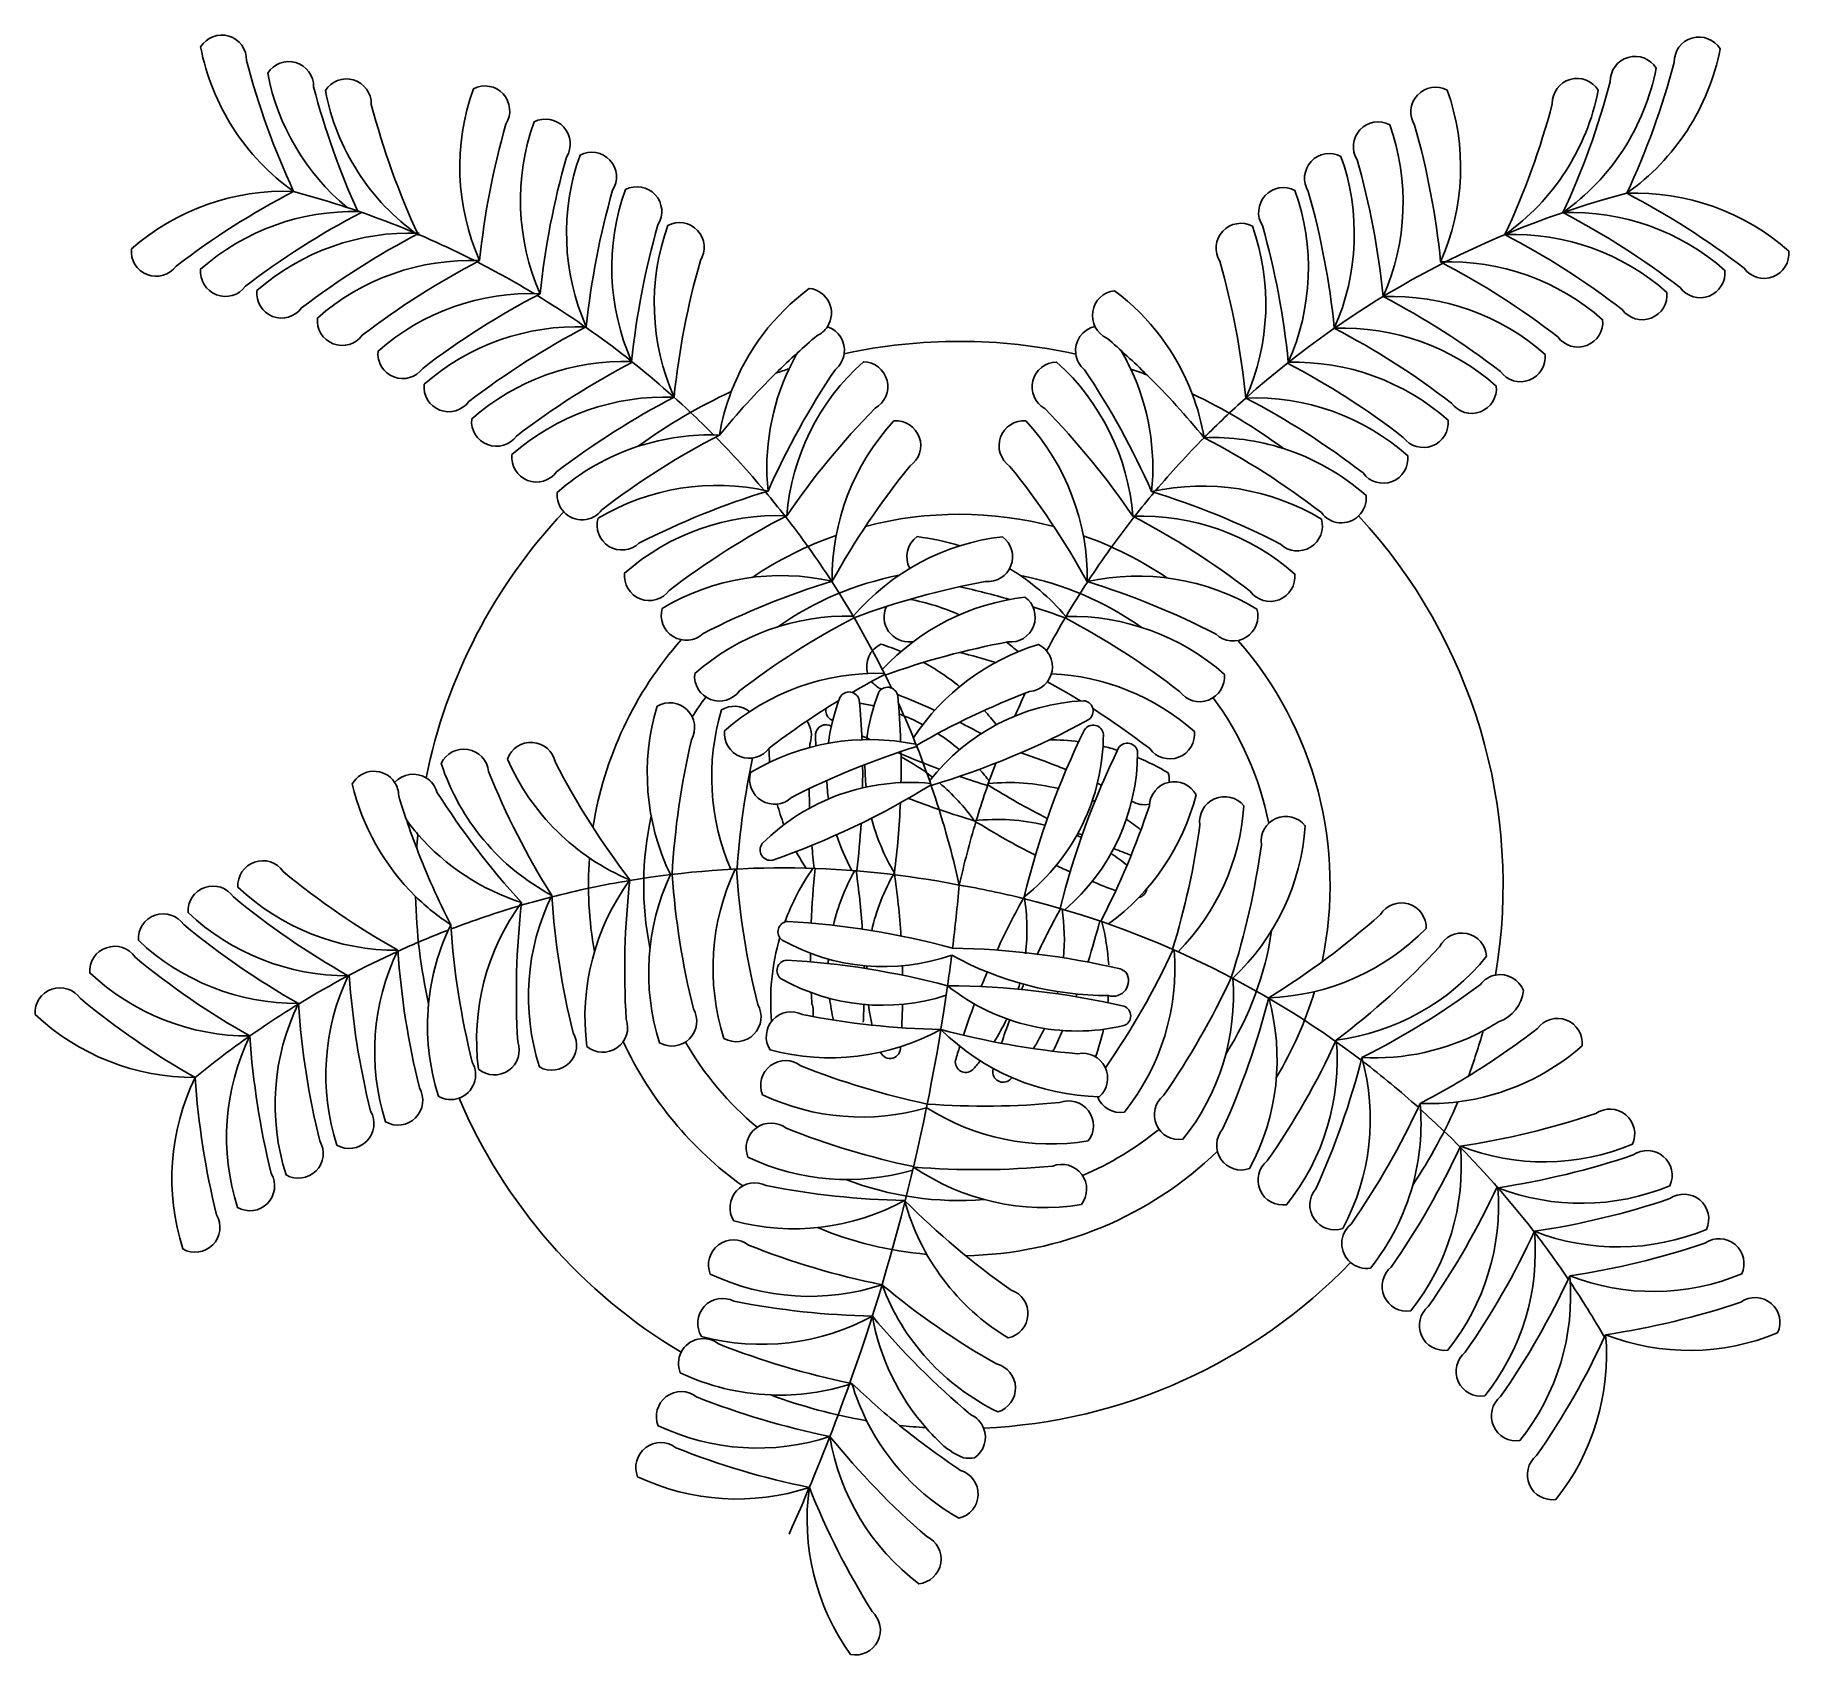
# Model space of a CAD drawing. Extents: x 4.453 to 4.824, y 5.739 to 6.081.
import ezdxf

# ---------------------------------------------------------------- set-up
doc = ezdxf.new("R2010")
doc.units = 0
doc.header["$MEASUREMENT"] = 0
doc.layers.add('VEGET', color=64, linetype='CONTINUOUS')
doc.layers.add('VEGET_I', color=62, linetype='CONTINUOUS')

msp = doc.modelspace()

# ---------------------------------------------------------------- linework, layer by layer
at = {"layer": 'VEGET'}
for points in [[(4.508173552144462, 6.048259125017949, -0.04420492425915703), (4.498216723428908, 6.075962100646334, 0.7658118971101108), (4.48850574393682, 6.078863312952234, 0.1926957893353203)], [(4.79010386870853, 6.04788451830119, 0.04420492425915703), (4.800134281184557, 6.075560936463564, -0.7658118971101108), (4.809852936176754, 6.078436332207163, -0.1926957893353203)], [(4.776584456543302, 6.043797046092559, 0.04420492425915703), (4.78661486901933, 6.071473464254932, -0.7658118971101108), (4.796333524011527, 6.074348859998532, -0.1926957893353203)], [(4.534553547875857, 6.038990433643842, -0.04420492425915703), (4.524596719160302, 6.066693409272228, 0.7658118971101108), (4.514885739668213, 6.069594621578127, 0.1926957893353203)], [(4.764330269322283, 6.039140371016404, 0.04420492425915703), (4.77436068179831, 6.066816789178779, -0.7658118971101108), (4.784079336790507, 6.069692184922377, -0.1926957893353203)], [(4.54750727675456, 6.033630719766213, -0.04420492425915703), (4.553074354061073, 6.062537482763843, 0.7658118971101108), (4.546201652907999, 6.069986384320462, 0.1926957893353203)], [(4.750731408917239, 6.033360691605201, 0.04420492425915703), (4.745241169175328, 6.062282146691592, -0.7658118971101108), (4.752133641049036, 6.069712758174493, -0.1926957893353203)], [(4.560313603305413, 6.026621276756495, -0.04420492425915703), (4.565880680611928, 6.055528039754123, 0.7658118971101108), (4.559007979458853, 6.062976941310742, 0.1926957893353203)], [(4.738568603592535, 6.026038224552709, 0.04420492425915703), (4.733078363850623, 6.0549596796391, -0.7658118971101108), (4.739970835724331, 6.062390291122001, -0.1926957893353203)], [(4.570070808160397, 6.019611831064706, -0.04420492425915703), (4.575637885466911, 6.048518594062335, 0.7658118971101108), (4.568765184313836, 6.055967495618954, 0.1926957893353203)], [(4.728249726609227, 6.01933969885084, 0.04420492425915703), (4.722759486867315, 6.04826115393723, -0.7658118971101108), (4.729651958741023, 6.055691765420132, -0.1926957893353203)], [(4.508173552144463, 6.04825912501795, 0.04420492425915703), (4.483330805036516, 6.032465733587722, -0.7658118971101108), (4.473878516391839, 6.036122835571175, -0.1926957893353203)], [(4.579653917291084, 6.012314733421546, -0.04420492425915703), (4.585220994597598, 6.041221496419174, 0.7658118971101108), (4.578348293444523, 6.048670397975793, 0.1926957893353203)], [(4.718528235995214, 6.012130208205508, 0.04420492425915703), (4.713037996253302, 6.041051663291898, -0.7658118971101108), (4.71993046812701, 6.0484822747748, -0.1926957893353203)], [(4.790103868708529, 6.047884518301192, -0.04420492425915703), (4.814904558151037, 6.032025164597018, 0.7658118971101108), (4.824366531938606, 6.03565713480381, 0.1926957893353203)], [(4.776584456543302, 6.043797046092559, -0.04420492425915703), (4.80138514598581, 6.027937692388385, 0.7658118971101108), (4.81084711977338, 6.031569662595177, 0.1926957893353203)], [(4.534700946530326, 6.039421129675471, 0.04420492425915703), (4.509858199422379, 6.023627738245243, -0.7658118971101108), (4.500405910777702, 6.027284840228695, -0.1926957893353203)], [(4.588625600555048, 6.004732346510028, -0.04420492425915703), (4.594192677861562, 6.033639109507657, 0.7658118971101108), (4.587319976708487, 6.041088011064276, 0.1926957893353203)], [(4.709536434693158, 6.004571689752185, 0.04420492425915703), (4.704046194951246, 6.033493144838577, -0.7658118971101108), (4.710938666824954, 6.040923756321478, -0.1926957893353203)], [(4.764330269322282, 6.039140371016404, -0.04420492425915703), (4.789130958764789, 6.02328101731223, 0.7658118971101108), (4.798592932552358, 6.026912987519022, 0.1926957893353203)], [(4.54750727675456, 6.033630719766213, 0.04420492425915703), (4.522664529646613, 6.017837328335985, -0.7658118971101108), (4.513212241001936, 6.021494430319438, -0.1926957893353203)], [(4.750731408917239, 6.033360691605201, -0.04420492425915703), (4.775532098359746, 6.017501337901026, 0.7658118971101108), (4.784994072147315, 6.021133308107818, 0.1926957893353203)], [(4.560313603305413, 6.026621276756495, 0.04420492425915703), (4.535470856197467, 6.010827885326266, -0.7658118971101108), (4.526018567552789, 6.014484987309719, -0.1926957893353203)], [(4.738568603592535, 6.026038224552709, -0.04420492425915703), (4.763369293035042, 6.010178870848535, 0.7658118971101108), (4.772831266822612, 6.013810841055327, 0.1926957893353203)], [(4.570070808160397, 6.019611831064706, 0.04420492425915703), (4.54522806105245, 6.003818439634478, -0.7658118971101108), (4.535775772407773, 6.00747554161793, -0.1926957893353203)], [(4.728249726609227, 6.01933969885084, -0.04420492425915703), (4.753050416051734, 6.003480345146666, 0.7658118971101108), (4.762512389839303, 6.007112315353458, 0.1926957893353203)], [(4.588625600555048, 6.004732346510028, 0.04420492425915703), (4.563782853447101, 5.9889389550798, -0.7658118971101108), (4.554330564802424, 5.992596057063253, -0.1926957893353203)], [(4.709536434693158, 6.004571689752185, -0.04420492425915703), (4.734337124135665, 5.988712336048012, 0.7658118971101108), (4.743799097923234, 5.992344306254804, 0.1926957893353203)], [(4.530233931775252, 5.887739243719079, -0.04420492425915703), (4.50596929731652, 5.904407201342075, 0.7658118971101108), (4.496392783463087, 5.901088988275578, 0.1926957893353203)], [(4.519707639602607, 5.88236582909695, -0.04420492425915703), (4.495443005143876, 5.899033786719946, 0.7658118971101108), (4.485866491290443, 5.895715573653449, 0.1926957893353203)], [(4.509185784630388, 5.876502879108417, -0.04420492425915703), (4.484921150171656, 5.893170836731413, 0.7658118971101108), (4.475344636318223, 5.889852623664917, 0.1926957893353203)], [(4.498909086838377, 5.869619478440256, -0.04420492425915703), (4.474644452379647, 5.886287436063252, 0.7658118971101108), (4.465067938526214, 5.882969222996755, 0.1926957893353203)], [(4.530233931775252, 5.887739243719079, 0.04420492425915703), (4.534768189049309, 5.858652583413873, -0.7658118971101108), (4.527634611395488, 5.851453123337134, -0.1926957893353203)], [(4.487349994771739, 5.860846786393378, -0.04420492425915703), (4.463085360313007, 5.877514744016374, 0.7658118971101108), (4.453508846459574, 5.874196530949877, 0.1926957893353203)], [(4.509185784630388, 5.876502879108417, 0.04420492425915703), (4.513720041904445, 5.847416218803211, -0.7658118971101108), (4.506586464250624, 5.840216758726472, -0.1926957893353203)], [(4.498909086838377, 5.869619478440256, 0.04420492425915703), (4.503443344112435, 5.840532818135049, -0.7658118971101108), (4.496309766458613, 5.833333358058311, -0.1926957893353203)], [(4.487349994771739, 5.860846786393378, 0.04420492425915703), (4.491884252045798, 5.831760126088172, -0.7658118971101108), (4.484750674391975, 5.824560666011433, -0.1926957893353203)], [(4.754918051009291, 5.846301744350528, 0.04420492425915703), (4.783532128237271, 5.853217514815849, -0.7658118971101108), (4.791294955871215, 5.846701483610786, -0.1926957893353203)], [(4.754918051009291, 5.846301744350528, -0.04420492425915703), (4.740306352712241, 5.820746088037027, 0.7658118971101108), (4.744402448557818, 5.811475588893857, 0.1926957893353203)], [(4.762835045226177, 5.837526915909187, 0.04420492425915703), (4.791449122454157, 5.844442686374507, -0.7658118971101108), (4.799211950088101, 5.837926655169445, -0.1926957893353203)], [(4.770573267991647, 5.828296340463614, 0.04420492425915703), (4.799187345219627, 5.835212110928934, -0.7658118971101108), (4.806950172853572, 5.828696079723873, -0.1926957893353203)], [(4.770573267991647, 5.828296340463614, -0.04420492425915703), (4.755961569694598, 5.802740684150113, 0.7658118971101108), (4.760057665540174, 5.793470185006942, 0.1926957893353203)], [(4.7780323144843, 5.818878378852486, 0.04420492425915703), (4.80664639171228, 5.825794149317806, -0.7658118971101108), (4.814409219346224, 5.819278118112744, -0.1926957893353203)], [(4.7780323144843, 5.818878378852486, -0.04420492425915703), (4.763420616187251, 5.793322722538984, 0.7658118971101108), (4.767516712032827, 5.784052223395814, 0.1926957893353203)], [(4.78563426545945, 5.806414646169015, 0.04420492425915703), (4.814248342687431, 5.813330416634335, -0.7658118971101108), (4.822011170321375, 5.806814385429273, -0.1926957893353203)], [(4.78563426545945, 5.806414646169015, -0.04420492425915703), (4.7710225671624, 5.780858989855514, 0.7658118971101108), (4.775118663007976, 5.771588490712344, 0.1926957893353203)], [(4.621584676190476, 5.784899212900319, -0.04420492425915703), (4.593365212388235, 5.793281047988883, 0.7658118971101108), (4.585276760526678, 5.787173912652004, 0.1926957893353203)], [(4.617234372270477, 5.774117948584053, -0.04420492425915703), (4.589014908468236, 5.782499783672616, 0.7658118971101108), (4.580926456606679, 5.776392648335738, 0.1926957893353203)], [(4.621584676190476, 5.784899212900319, 0.04420492425915703), (4.642048925413163, 5.763737743185541, -0.7658118971101108), (4.640366270770169, 5.753743303286673, -0.1926957893353203)], [(4.617234372270477, 5.774117948584053, 0.04420492425915703), (4.630509059000107, 5.747842941657927, -0.7658118971101108), (4.625940449615371, 5.738795955207767, -0.1926957893353203)]]:
    msp.add_lwpolyline(points, format="xyb", close=True, dxfattribs=at)
for points in [[(4.521732323566162, 6.044024387843867, -0.04195830492323614), (4.512397751211392, 6.070366630532817, 0.7658118971101108), (4.502686771719302, 6.073267842838717, 0.1734732979987945), (4.51946966631874, 6.044884570600745, -0.04420492425915703)], [(4.522522465385276, 6.043843548942865, 0.04371952114829956), (4.497966610482301, 6.02819911505404, -0.7658118971101108), (4.488514321837624, 6.031856217037492, -0.1885248743367418), (4.522021748669055, 6.044018151776476, 0.04420492425915703)], [(4.621054867266454, 6.019662268546036, 0.5617771203603612), (4.61720838468475, 6.027760820347222, 0.1424135802745771), (4.600731972591273, 6.00595542844668, -0.04420492425915703)], [(4.68859630032763, 6.009497156844688, 0.0171856325565934), (4.680162003193827, 6.017261009572174, -0.7658118971101108), (4.681803363451463, 6.027262314089301, -0.142118338119267), (4.698201700200458, 6.005466202056124, 0.04420492425915703)], [(4.673578157864634, 6.01388007953452, -0.389770159787317), (4.677624757228701, 6.019719300725355, -0.1926957893353203)], [(4.62460848687644, 6.013945146562058, 0.3628136623825158), (4.621054867266454, 6.019662268546036, 0.1926957893353203)], [(4.579856005350612, 6.012153860115522, 0.04373641342573926), (4.555290171097599, 5.996504232985503, -0.7658118971101108), (4.545837882452922, 6.000161334968955, -0.1901581421002486), (4.579653917291084, 6.012314733421546, 0.04420492425915703)], [(4.61016478994248, 6.009813855976859, -0.009373399070673994), (4.614703339213158, 6.014116360760015, 0.7658118971101108)], [(4.614703339213158, 6.014116360760015, 0.01925540146311031), (4.612960310914972, 6.010774827440022, -0.04420492425915703)], [(4.683114180755598, 6.014664170795486, -0.02302798685832984), (4.685217867772518, 6.01067881731075, 0.04420492425915703)], [(4.718325721138549, 6.011969872503853, -0.04373641342573911), (4.742849880748499, 5.996255018470779, 0.7658118971101108), (4.752311854536067, 5.999886988677572, 0.1901581421002552), (4.718528235995213, 6.012130208205508, -0.04420492425915703)], [(4.565297576265759, 5.980468900071637, -0.2170139064981993), (4.5639207100596, 5.98459682284027, -0.1016305543132989), (4.581029917679572, 5.994353993554943, 0.04420492425915703)], [(4.733380724637557, 5.979622819560561, 0.231780655502817), (4.7349761443056, 5.983956860345298, 0.1038435140982726), (4.717485119057935, 5.993891895019833, -0.04420492425915703)], [(4.529538848780259, 5.923248249002992, 0.5617771203602479), (4.520577775818571, 5.922963396579537, 0.1424135802747479), (4.533969294537151, 5.899138735032686, -0.04420492425915703)], [(4.536200243032736, 5.924217538807659, 0.3628136623836283), (4.529538848780259, 5.923248249002993, 0.1926957893353203)], [(4.534207349435527, 5.90932739716526, -0.009373399070750233), (4.532080171317991, 5.915208306121226, 0.7658118971101108)], [(4.532080171317991, 5.915208306121226, 0.0192554014632342), (4.534445170144298, 5.912273894233189, -0.04420492425915703)], [(4.519935932298273, 5.882486668864827, 0.04373641342573763), (4.524449230296714, 5.853711311646673, -0.7658118971101108), (4.517315652642892, 5.846511851569934, -0.1901581421002512), (4.519707639602607, 5.88236582909695, 0.04420492425915703)], [(4.759735817311293, 5.870724535597839, 0.01925540146323513), (4.762991985764673, 5.872622260440987, 0.293090575938556), (4.768234113680723, 5.879226735945871, 0.3628136623836488), (4.762356722249131, 5.882508498593021, -0.04420492425915703)], [(4.543149151937406, 5.856466849795757, -0.2170139064993865), (4.538815148966654, 5.856856625607165, -0.1016305543136867), (4.536718611545515, 5.87644059600602, 0.04420492425915703)], [(4.756601314352309, 5.861115507354786, 0.02660922551584612), (4.771207681594545, 5.871187393123264, -0.7658118971101108), (4.780668186990395, 5.867551599785525, -0.1505287073725392), (4.754403132656365, 5.855686918876801, 0.04420492425915703)], [(4.731697065338359, 5.821693791205196, 0.2170139064994074), (4.735884983222212, 5.82051190680655, 0.1016305543136973), (4.744829552021355, 5.8380596147691, -0.04420492425915703)], [(4.762664877182945, 5.837721242030585, -0.04373641342573923), (4.748183806764463, 5.812448932255061, 0.7658118971101108), (4.75227990261004, 5.80317843311189, 0.1901581421002531), (4.762835045226177, 5.837526915909187, -0.04420492425915703)], [(4.590123457836152, 5.802730770157902, 0.217013906501052), (4.589930370328092, 5.79838356138121, 0.1016305543143682), (4.609058305627457, 5.79368787645461, -0.04420492425915703)], [(4.636295200025017, 5.7872472358615, 0.02408666453606191), (4.649236566209979, 5.777732996922034, -0.7658118971101108), (4.648843567318263, 5.767605524018552, -0.1481123090623058), (4.629352266752012, 5.788230642821594, 0.04420492425915703)], [(4.641886144472615, 5.786766284051437, 0.01967885835291047), (4.644532657263469, 5.783967877386466, 0.09924168707716569), (4.6498047484762, 5.780371835377901, 0.05168229746451476), (4.652160717850077, 5.780374592890367, 0.3522045595049226), (4.654088466921909, 5.786664622781977)]]:
    msp.add_lwpolyline(points, format="xyb", dxfattribs=at)
for centre, radius, start, end in [((4.457796308404846, 5.859030585602814), 0.1958195772030634, 63.10087015820939, 75.09224611990508), ((4.83997807160671, 5.858522772689102), 0.1958195772030634, 104.7554937650571, 131.7692085595581), ((4.457796308404846, 5.859030585602814), 0.1958195772030634, 58.87294548193177, 62.90497614377183), ((4.457796308404846, 5.859030585602813), 0.1958195772030634, 46.69242756318404, 58.65812523459896), ((4.648944023146901, 5.90154949862839), 0.115, 77.63082391628612, 102.2169159686581), ((4.648944023146901, 5.90154949862839), 0.115, 108.2341964930877, 109.7070271001687), ((4.648944023146901, 5.90154949862839), 0.115, 69.83026537471252, 71.61354339185314), ((4.648944023146901, 5.90154949862839), 0.115, 114.7863132868327, 126.1965757364962), ((4.648944023146901, 5.90154949862839), 0.115, 53.41536731435288, 64.63852614373744), ((4.648944023146901, 5.90154949862839), 0.115, 136.6655617504789, 168.6317913614301), ((4.648944023146901, 5.90154949862839), 0.115, 350.4694241243787, 42.75762334034326), ((4.648944023146901, 5.90154949862839), 0.115, 174.6490718858644, 176.1219024929586), ((4.648944023146901, 5.90154949862839), 0.115, 181.2011886796102, 192.6114511292245), ((4.611430864381159, 5.709356705487211), 0.1958195772030634, 114.5352976575928, 121.4727857369476), ((4.611430864381159, 5.709356705487211), 0.1958195772030634, 113.1073029559386, 114.4934067181658), ((4.611430864381159, 5.709356705487211), 0.1958195772030634, 121.5086801643141, 125.0730006273608), ((4.611430864381159, 5.709356705487211), 0.1958195772030634, 125.073000627361, 129.3198515365338), ((4.648944023146901, 5.90154949862839), 0.115, 339.4147951160649, 344.452143599944), ((4.648944023146901, 5.90154949862839), 0.115, 203.0804371432401, 239.237326016871), ((4.648944023146901, 5.90154949862839), 0.115, 326.4897643565855, 336.4965029287284), ((4.615430604266163, 5.708619051132626), 0.1958195772030634, 37.62842974886139, 47.98693612674115), ((4.615430604266163, 5.708619051132626), 0.1958195772030634, 34.02821485844835, 37.59253532149462), ((4.648944023146901, 5.90154949862839), 0.115, 272.5639418553362, 316.0207783425678), ((4.615430604266163, 5.708619051132626), 0.1958195772030634, 29.78136394927549, 33.81339461111551), ((4.648944023146901, 5.90154949862839), 0.115, 249.7063120309485, 260.1910689312799), ((4.220305136786345, 5.94054956167494), 0.4304094560044568, 335.8160391605787, 339.4465918834058), ((4.648944023146901, 5.90154949862839), 0.115, 263.6852743593617, 266.4813830091794)]:
    msp.add_arc(centre, radius, start, end, dxfattribs=at)
at = {"layer": 'VEGET_I'}
for points in [[(4.614703339213158, 6.014116360760015, -0.008238512673534341), (4.618823161308093, 6.01775518933282, 0.1426601530722016), (4.621054867266454, 6.019662268546036, 0.1926957893353203)], [(4.608499295186153, 5.984889608739101, -0.04420492425915703), (4.622765094000089, 6.01063995399772, 0.1865188568279625), (4.62460848687644, 6.013945146562058, 0.1926957893353203)], [(4.689610079406436, 5.98478183514121, 0.04420492425915703), (4.675412760890307, 6.010569999939998, -0.1865188568275467), (4.673578157864634, 6.01388007953452, -0.1926957893353203)], [(4.598215745812224, 5.996733112287046, -0.02657096439141915), (4.61016478994248, 6.009813855976859, 0.7658118971101108)], [(4.612960310914972, 6.010774827440022, 0.1366561803001277), (4.608499295186153, 5.984889608739101, -0.04420492425915703)], [(4.685217867772518, 6.01067881731075, -0.1366561803000527), (4.689610079406436, 5.98478183514121, 0.04420492425915703)], [(4.700713481075523, 5.99618424384268, 0.02699878100980905), (4.68859630032763, 6.009497156844688, -0.7658118971101108)], [(4.600731972591273, 6.00595542844668, 0.04893919532692838), (4.598215745812224, 5.996733112287046, -0.04420492425915703)], [(4.698201700200458, 6.005466202056124, -0.04922927764709574), (4.700713481075523, 5.99618424384268, 0.04420492425915703)], [(4.598215745812224, 5.996733112287046, 0.04420492425915703), (4.573372998704277, 5.980939720856818, -0.4705898084852644), (4.565297576265759, 5.980468900071637, -0.1016305543132989)], [(4.581029917679572, 5.994353993554943, -0.08931608840656775), (4.598215745812224, 5.996733112287046, 0.04420492425915703)], [(4.717485119057935, 5.993891895019833, 0.08710920199371057), (4.700713481075523, 5.99618424384268, -0.04420492425915703)], [(4.700713481075523, 5.99618424384268, -0.04420492425915703), (4.725514170518031, 5.980324890138506, 0.453529569152409), (4.733380724637557, 5.979622819560561, 0.1926957893353203)], [(4.626706334359501, 5.95809980356674, -0.04321189997648157), (4.654448141209502, 5.965756942514068, 0.7658118971101108), (4.658056956517283, 5.975227771813237, 0.1890387310907624), (4.626531766253374, 5.958396837824753, -0.04420492425915703)], [(4.638468609597277, 5.968522355311914, -0.3753349045890989), (4.640026917338176, 5.97525172870394, -0.0472052277347403), (4.64903935386176, 5.973295725835693, 0.04420492425915703)], [(4.65959737586863, 5.96849428107762, -0.0804608562578892), (4.6715072691368, 5.958337077932043, 0.04420492425915703)], [(4.659571023075864, 5.961953300102969, 0.01631811863265132), (4.649027880636034, 5.964660936290905, -0.7658118971101108)], [(4.633258966513473, 5.94596827838012, -0.04037256151838801), (4.659224221863941, 5.952976904534839, 0.7658118971101108), (4.662833037171722, 5.962447733834008, 0.1782234201684136), (4.63267029147632, 5.947146400645883, -0.04420492425915703)], [(4.639104756106843, 5.952946628161288, 0.0004639987008817137), (4.638800525830706, 5.953004041927541, -0.5826507042854638), (4.633543457268104, 5.960472173892275, -0.07346048382022871)], [(4.638477580050833, 5.961981327402526, -0.05653551444158999), (4.649019990968207, 5.958723144872859, 0.04420492425915703)], [(4.671331912297184, 5.958040508626635, 0.01084740267676461), (4.664501117955565, 5.960431039800099, -0.7658118971101108)], [(4.626706334359501, 5.95809980356674, 0.0432118999764811), (4.602450207007128, 5.942611746554097, -0.7658118971101108), (4.592997918362451, 5.946268848537549, -0.1885593718979715), (4.626511865990754, 5.958430623049801, 0.04420492425915703)], [(4.671331912297185, 5.958040508626635, -0.04321189997648155), (4.695546795462509, 5.942488047167072, 0.7658118971101108), (4.705008769250077, 5.946120017373865, 0.1885593718979763), (4.671527259111265, 5.958370810154096, -0.04420492425915703)], [(4.658919840088562, 5.952920299444167, -0.01622546405068799), (4.661389285233798, 5.950922911778539, 0.04420492425915703)], [(4.629569516040262, 5.946301110136289, -0.3677121595245019), (4.632360215829861, 5.952503090819093, -0.02320703488724239), (4.636630011748915, 5.950955809943811, 0.04420492425915703)], [(4.639876533226522, 5.931086803550152, -0.03981924735276551), (4.663826909393238, 5.942491480063431, 0.7658118971101108), (4.66566317787799, 5.952458840475876, 0.1736590683940031), (4.639237375328169, 5.932681424360513, -0.04420492425915703)], [(4.65660307431591, 5.948636746571802, 0.01181636666583758), (4.649009402144463, 5.950753959333639, -0.7658118971101108)], [(4.623492075462132, 5.940617932419734, 0.02680861137097046), (4.608749560578516, 5.930509744168091, -0.7658118971101108), (4.599297271933838, 5.934166846151544, -0.1900013184650132), (4.633083685160758, 5.946321148471989, 0.04420492425915703)], [(4.633195236282722, 5.946096784068567, 0.01177819065629936), (4.626315090649096, 5.942300833510324, -0.7658118971101108)], [(4.641410130426264, 5.94865693375457, -0.04695059238563495), (4.648999771095227, 5.943505598216238, 0.04420492425915703)], [(4.677190457620572, 5.938864691488558, -0.02204723512917333), (4.689215303822767, 5.930402827649656, 0.7658118971101108), (4.698677277610336, 5.934034797856449, 0.1714626314521234), (4.668437386439473, 5.946249465582787, -0.04420492425915703)], [(4.6283634602448, 5.932292491511432, 0.01235349744226896), (4.627802026852789, 5.940668371473069, 0.702056115796454), (4.623717058604663, 5.941226233804235, 0.05699209982435155), (4.621267310777406, 5.931542122961702, 0.05539577622746917)], [(4.636545794940458, 5.931871651055315, 0.01443225406132076), (4.63593060267708, 5.941659060139173, 0.702056115796454), (4.631845634428952, 5.942216922470339, 0.05824730987701129), (4.629367062242366, 5.932314720201166, 0.05539577622746917)], [(4.632484231094766, 5.942962605775225, -0.1282166778947001), (4.630412037218449, 5.944612019300176, -0.02320703488724239)], [(4.643747757015203, 5.938496962258605, 0.0128322371509831), (4.635876515011844, 5.941863161945802, -0.2139641112231366)], [(4.667590379583402, 5.944562619657962, -0.01209891705379), (4.674569483819722, 5.940507342984679, 0.7658118971101108)], [(4.588220008921043, 5.90379580393399, -0.04321189997648101), (4.592302301622883, 5.932283950775403, 0.7658118971101108), (4.585066529619493, 5.939380693623684, 0.1890387310907626), (4.587877940294396, 5.903754664794786, -0.04420492425915703)], [(4.604614377205911, 5.938229503416532, 0.3100507070791717), (4.598689971000491, 5.938644377043178, 0.1782234201684137), (4.600644682777637, 5.904878993481195, -0.04420492425915703)], [(4.622189932341076, 5.936349507445982, -0.0009153454964494896), (4.621645209782542, 5.93664999732619, -0.3043026411390588), (4.620796851192808, 5.938939622854604, -0.228818254711206)], [(4.623422180982211, 5.94057530347726, -0.0003032732075344769), (4.62347538613494, 5.940571683567022, -0.05539577622746917)], [(4.627857819905853, 5.940048771627076, -0.01763724857921676), (4.630893777649612, 5.939419910464993, -0.05539577622746917)], [(4.643005616883352, 5.922613750583017, 0.05332210584469207), (4.676336017490335, 5.936577328504468, 0.702056115796454), (4.675212838530998, 5.940544272541638, 0.2186812542234791), (4.642671628493042, 5.923578419325358, 0.05539577622746917)], [(4.654238456494919, 5.938483023046475, -0.02015923321870925), (4.656755877718408, 5.935444896051967, 0.04420492425915703)], [(4.617336925658742, 5.930665487040138, -0.001357680832561245), (4.617376871139717, 5.931570508954574, 0.2385795465783939), (4.616723551391702, 5.936264714606409, 0.1926957893353203)], [(4.621898808150227, 5.935110862817695, 0.5515104584101671), (4.618548553505224, 5.93352307653188, 0.01441583865330163), (4.618622789806808, 5.930989781197475, 0.05539577622746917)], [(4.636244706007852, 5.937745098474593, -0.0311645573152823), (4.641222271049018, 5.935465535880507, -0.05539577622746917)], [(4.653590481668518, 5.933586525729704, 0.007774758671614174), (4.648989775385759, 5.935982792541374, -0.7658118971101108)], [(4.639962365142319, 5.930869534569974, 0.042968113845179), (4.613460015245825, 5.920072288747101, -0.7658118971101108), (4.604825103231815, 5.92537874236981, -0.1874687960689185), (4.639784077268087, 5.931319995616771, 0.04420492425915703)], [(4.630002026141933, 5.932318152438025, -0.002747546081354443), (4.628325511066106, 5.933140486053381, -0.3043026411390588)], [(4.644382717419495, 5.933598760278922, -0.03265866388629163), (4.648982052034678, 5.930170171684074, -0.05539577622746917)], [(4.674198226671563, 5.931859662703586, 0.03192136720912746), (4.667967719033054, 5.932267706626674, -0.04420492425915703)], [(4.670263450143807, 5.896604863972173, -0.05332210584469009), (4.682649543834012, 5.930553086253873, -0.702056115796454), (4.686664769998649, 5.929617065519301, -0.2186812542234695), (4.671242712259015, 5.89631645499688, -0.05539577622746917)], [(4.682410694787385, 5.930064616374383, 0.01625265845275846), (4.679343385125031, 5.930909100470659, -0.04420492425915703)], [(4.601959927952848, 5.904947114708005, -0.03555368189108336), (4.605227974042451, 5.928413686711359, 0.7658118971101108)], [(4.608681687668443, 5.930419274123441, 0.01475971492289831), (4.608843661814314, 5.927534488741261, -0.04420492425915703)], [(4.629003999030346, 5.927045002961323, 0.02717391433564176), (4.629221950929128, 5.922275191019533, 0.05539577622746917)], [(4.64472390463258, 5.926034681276322, -0.01389998036271709), (4.635966866475868, 5.929573865730029, -0.3043026411390588)], [(4.636618786626368, 5.923214533095604, 0.009672657773821218), (4.636603689438787, 5.929787845735767, 0.702056115796454)], [(4.636624583199543, 5.928644816934458, -0.04516382423708176), (4.643291694541385, 5.92435953431919, -0.05539577622746917)], [(4.661995606991342, 5.929539280797323, -0.0153037222791983), (4.671552140645667, 5.925948333170954, 0.7658118971101108)], [(4.69331383224648, 5.923290777473719, 0.09513587951357212), (4.693126111997191, 5.925261414969965, 0.03711231047603203), (4.686647966247034, 5.928531283245971, -0.04420492425915703)], [(4.532080171317991, 5.915208306121226, -0.008238512673533017), (4.530393692911881, 5.920439921365287, 0.1426601530721473), (4.529538848780259, 5.923248249002992, 0.1926957893353203)], [(4.556383207580661, 5.897828558585763, -0.04420492425915703), (4.538491779786158, 5.921205686472051, 0.1865188568269671), (4.536200243032736, 5.924217538807659, 0.1926957893353203)], [(4.642965467984455, 5.922730578982466, -0.05470845451810061), (4.609482401980783, 5.906819607253872, -0.702056115796454), (4.607286588429891, 5.910309102750137, -0.2258171892896326), (4.642862522037771, 5.923029049549683, -0.05539577622746917)], [(4.620920023581838, 5.923657022516768, 0.02225086639826665), (4.621272957623588, 5.919762280877093, 0.05539577622746917)], [(4.628488254591224, 5.92211129547346, 0.006973666630417091), (4.628506090543696, 5.926850628527143, 0.702056115796454)], [(4.654938385368729, 5.922597895263594, -0.009218761438594415), (4.648974540158965, 5.924516707923393, -0.3043026411390588)], [(4.653229194595244, 5.926023380119402, -0.01820868897507439), (4.65527493612633, 5.923561673046525, -0.05539577622746917)], [(4.678873846723271, 5.893876336556209, 0.03981924735276545), (4.689143476874359, 5.918334910951697, -0.7658118971101108), (4.699013821138587, 5.92063631479398, -0.1736590683940022), (4.680496671415012, 5.893312618215424, 0.04420492425915703)], [(4.617299352224158, 5.917835952556, -0.006135227799243356), (4.617204120579665, 5.921928385950912, 0.2385795465783939)], [(4.652106428922396, 5.915155712074864, -0.0216403961032303), (4.638188594168521, 5.91988947746305, -0.702056115796454)], [(4.644774431991676, 5.923152447476472, -0.06193547033614737), (4.652106428922396, 5.915155712074864, -0.05539577622746917)], [(4.654978844589997, 5.922714616557347, 0.02125343439539118), (4.667557997358786, 5.915627536374823, 0.702056115796454)], [(4.669911513395678, 5.921946766023892, 0.08516183149248939), (4.655082583339967, 5.923012812498277, 0.05539577622746917)], [(4.678149415588321, 5.923068243683264, -0.00144338345050041), (4.679022369963431, 5.922661441817484, 0.7658118971101108)], [(4.694049122088206, 5.887963511519479, 0.04037256151838751), (4.699833098831055, 5.914228715478896, -0.7658118971101108), (4.70912438136855, 5.918277446681152, -0.1782234201684103), (4.69525353988901, 5.887430699982854, 0.04420492425915703)], [(4.610434885345045, 5.91867390128463, 0.02346115948072669), (4.611864675965051, 5.914311033691847, -0.04420492425915703)], [(4.635215882446499, 5.904131747173783, 0.02186527489153546), (4.636491674552623, 5.918930314636714, 0.702056115796454)], [(4.677610841109292, 5.919270581032036, 0.003136128561865243), (4.677107557721571, 5.919495994710243, 0.05539577622746917)], [(4.685398816548539, 5.919279671082772, 0.1882590922441974), (4.689163861949653, 5.918649625042525, 0.03711231047603203)], [(4.706474426419415, 5.881986664208754, 0.04321189997647865), (4.712822939334209, 5.910056862069332, -0.7658118971101108), (4.722114221871703, 5.914105593271589, -0.1890387310907573), (4.706779315970733, 5.8818262094313, 0.04420492425915703)], [(4.534445170144298, 5.912273894233189, 0.1366561802999987), (4.556383207580661, 5.897828558585763, -0.04420492425915703)], [(4.622998181870008, 5.912172446216716, 0.04688085879924007), (4.626245597452485, 5.904615074065902, 0.05539577622746917)], [(4.627263316637814, 5.904535188603377, 0.01486792224534447), (4.628188606942029, 5.914595358092526, 0.702056115796454)], [(4.630393973995768, 5.915690320296695, 0.07158824128175664), (4.635215882446499, 5.904131747173783, 0.05539577622746917)], [(4.667075205926533, 5.914228633721427, 0.0859190250071102), (4.652106428922396, 5.915155712074864, 0.05539577622746917)], [(4.652106428922396, 5.915155712074864, 0.02187448338526862), (4.665041860349072, 5.907842330442873, 0.702056115796454)], [(4.674041339640339, 5.912500615835216, 0.001396721670119452), (4.674905999314268, 5.91210885678865, 0.702056115796454)], [(4.687354329441096, 5.91318344250425, 0.02184644086848119), (4.684287814777764, 5.915494220976007, 0.05539577622746917)], [(4.541414469346417, 5.89314274598911, -0.02657096439134407), (4.534207349435527, 5.90932739716526, 0.7658118971101108)], [(4.614450986458589, 5.908632515519745, 0.02089676343081354), (4.616528914180339, 5.905109909047796, -0.04420492425915703)], [(4.618246065130486, 5.905057650438259, -0.007354945782498948), (4.617767586780842, 5.909941547692717, 0.2385795465783939)], [(4.674742195823126, 5.911641531029473, 0.005883726805160124), (4.673791659905088, 5.912049963644853, 0.05539577622746917)], [(4.681600169656726, 5.909268992083652, 0.005829688563633986), (4.685296651692916, 5.90784308820076, 0.702056115796454)], [(4.601816657603156, 5.904940124631106, 0.04353298047330827), (4.606320673263879, 5.876299930560147, -0.7658118971101108), (4.599187095610057, 5.869100470483406, -0.1900013184650102), (4.601566402269318, 5.904927662439492, 0.04420492425915703)], [(4.612052362177502, 5.893728476865101, -0.06565925548923285), (4.61799535972488, 5.905066220373097, 0.04420492425915703)], [(4.618479527205535, 5.905049380793097, 0.0173629449659812), (4.617601037137129, 5.893500912616918, -0.09115637839416442)], [(4.66943937601933, 5.905683199904177, 0.004757287127912156), (4.672374871840482, 5.90432809396193, 0.702056115796454)], [(4.684429085769997, 5.905742920070495, 0.0239319553604775), (4.681026844560717, 5.908215527869061, 0.05539577622746917)], [(4.588220008921042, 5.90379580393399, 0.04321189997648066), (4.59270915046844, 5.875368928756989, -0.7658118971101108), (4.585575572814617, 5.868169468680248, -0.1888119985387317), (4.58785921932378, 5.903793224881468, 0.04420492425915703)], [(4.622333644655495, 5.893026536626954, -0.07079585882906111), (4.626825455152275, 5.904570212681198, -0.05539577622746917)], [(4.627140183286762, 5.904545137817379, -0.01824662893969077), (4.628436866009151, 5.892216089408866, -0.702056115796454)], [(4.630418359779165, 5.891904364571912, -0.07511857779742409), (4.635215882446499, 5.904131747173783, -0.05539577622746917)], [(4.635215882446499, 5.904131747173783, -0.01977053671183313), (4.636616695087122, 5.890773355614249, -0.702056115796454)], [(4.677045322005517, 5.90230930314052, 0.00789995944371123), (4.682036661675839, 5.900331768145717, 0.702056115796454)], [(4.533969294537151, 5.899138735032686, 0.04893919532675833), (4.541414469346417, 5.89314274598911, -0.04420492425915703)], [(4.662690152507449, 5.899064788938447, 0.01863290316576435), (4.656939899451928, 5.887786814613331, 0.702056115796454)], [(4.662951046919813, 5.887021274039697, 0.06883119292040395), (4.662690152507449, 5.899064788938447, 0.05539577622746917)], [(4.686903232877574, 5.898912761631361, 0.3129911437182363), (4.688588229683404, 5.900758495772777, 0.0524519872307715)], [(4.647518879688811, 5.888197697397551, 0.05210397067496927), (4.612658615247592, 5.893854020794197, 0.702056115796454), (4.611502989573823, 5.889896407211384, 0.2139367649237247), (4.647334884841971, 5.886717470004628, 0.05539577622746917)], [(4.670382031868654, 5.896570234742718, 0.01615373960757114), (4.665374782551195, 5.886803056973289, 0.702056115796454)], [(4.670994611777804, 5.886161893956815, 0.0589164051126989), (4.670684999341664, 5.896481390734865, 0.05539577622746917)], [(4.678652793708626, 5.893951891120816, -0.01334130570151362), (4.676186402340944, 5.885400125193176, 0.009167632411498539)], [(4.680536274522194, 5.884634951704695, 0.0474515676913994), (4.679111115783757, 5.893794911516327, -0.04420492425915703)], [(4.536718611545515, 5.87644059600602, -0.08931608840618109), (4.541414469346417, 5.89314274598911, 0.04420492425915703)], [(4.541414469346417, 5.89314274598911, 0.04420492425915703), (4.545948726620476, 5.864056085683904, -0.4705898084838511), (4.543149151937406, 5.856466849795757, -0.1016305543136867)], [(4.609233381379264, 5.872709351919577, -0.0917739369347023), (4.610976912588898, 5.890443142575653, 0.04420492425915703)], [(4.617460212078326, 5.887126615812613, 0.002725882141505495), (4.617464713397285, 5.885307805762351, -0.09115637839416442)], [(4.647334884841971, 5.886717470004628, 0.1268678877410237), (4.680493845908764, 5.878170593090933, 0.7063945995813012), (4.684168449656238, 5.883115970692796, 0.0853188508863255), (4.682983077546506, 5.883792982439616, 0.05434489559544079), (4.647518879688811, 5.888197697397551)], [(4.67815915820377, 5.856783577516709, 0.3522358823313915), (4.683852385737387, 5.853486025109388, 0.1900013184650182), (4.69440981954277, 5.887804961210059, -0.04420492425915703)], [(4.694180473486638, 5.88790587416696, -0.04330340940016442), (4.679843536649662, 5.86288207858037, 0.7658118971101108)], [(4.646467580926898, 5.880234795471285, 0.05083695951716783), (4.612436747153692, 5.885668302529236, 0.702056115796454), (4.611281121479922, 5.881710688946424, 0.2080790905559527), (4.646177544844709, 5.878219858702579, 0.05539577622746917)], [(4.621220835656234, 5.88494035628208, -0.005381563889595201), (4.621272430347158, 5.885885226069535, -0.05539577622746917)], [(4.628788688220624, 5.884500774798853, -0.000824190631092234), (4.628800557531874, 5.883940746333092, -0.702056115796454)], [(4.62935397289219, 5.883854119535976, -0.003382592335018742), (4.629381163198062, 5.884448292628875, -0.05539577622746917)], [(4.636908965941938, 5.884479460190945, -0.002951379116529485), (4.636953008948013, 5.882474079890796, -0.702056115796454)], [(4.654867262263959, 5.883136420490829, 0.004911736234176228), (4.65358438787699, 5.880054631228123, 0.702056115796454)], [(4.762356722249131, 5.882508498593021, 0.1865188568268915), (4.759141558533295, 5.880512222694215, -0.04420492425915703), (4.734088124706323, 5.865055225889682, 0.1366561802999983), (4.759735817311293, 5.870724535597839, 0.293090575938556)], [(4.617643796793946, 5.878790362153567, 0.003526544780210901), (4.617770958194376, 5.876440763256555, -0.1323507708960759), (4.617992580473515, 5.873718769100364, -0.1926957893353203)], [(4.661404476463697, 5.879511587823274, 0.00747636804142729), (4.661762041302191, 5.880776610857347, 0.05539577622746917)], [(4.662548915628984, 5.880493365751408, 0.001673142849304599), (4.66210883840551, 5.879444839083127, 0.702056115796454)], [(4.669641548429476, 5.878545025146595, 0.002757515455723146), (4.669765450122804, 5.879013810978645, 0.05539577622746917)], [(4.706474426419415, 5.881986664208754, -0.04321189997648361), (4.692140233128156, 5.857031293507233, 0.7658118971101108), (4.696236328973733, 5.847760794364062, 0.188811998538725), (4.706810560410893, 5.881855554618038, -0.04420492425915703)], [(4.622339831275273, 5.872979114764703, -0.02656307655811294), (4.621516892434516, 5.877573606886872, -0.05539577622746917)], [(4.628777946420443, 5.87629542799441, -0.005553171760355982), (4.628639983453056, 5.872523897832211, -0.702056115796454)], [(4.63052934570249, 5.87190385348847, -0.02498911232973789), (4.629721232833869, 5.876220250407118, -0.05539577622746917)], [(4.636940309937271, 5.876317297101055, -0.00729935096654288), (4.636767813224104, 5.871359615540495, -0.702056115796454)], [(4.652184550825499, 5.876480981676059, 0.01044742256870172), (4.649809175634206, 5.869790406336274, 0.702056115796454)], [(4.673826195778643, 5.878494742955064, -0.0008996224315519232), (4.673618663986199, 5.877931492125207, 0.009167632411498539)], [(4.680361306490739, 5.876669050763791, 0.007699012215420839), (4.680493845908764, 5.878170593090932, -0.04420492425915703)], [(4.656294600854784, 5.868376375645976, 0.03102549402395116), (4.658945802040079, 5.873138445899087, 0.05539577622746917)], [(4.659547932755362, 5.872907733502367, 0.007533762371056007), (4.657851863665733, 5.868076848083336, 0.702056115796454)], [(4.645058163201997, 5.87099982142527, 0.04420492425915584), (4.674043377105938, 5.865856799776412, -0.7658118971101108), (4.678540500419135, 5.856774066848182, -0.1926957893353203), (4.645058163201996, 5.87099982142527, 0.04420492425915703)], [(4.664628741436307, 5.866950665253521, 0.02761335363586781), (4.666942224048347, 5.871215475437547, 0.05539577622746917)], [(4.670778687304328, 5.87077736580679, -0.006227015800888885), (4.669109533408299, 5.866972616663634, 0.033372784840565), (4.668690176018081, 5.86641223997848, 0.1926957893353203)], [(4.677755525780013, 5.86521581022636, 0.0309364754370944), (4.679440251197229, 5.871028155804385, -0.04420492425915703)], [(4.642172992914976, 5.855227748617053, -0.04195749536404813), (4.615419031183047, 5.863305092805258, 0.7658118971101108), (4.60733057932149, 5.857197957468379, 0.1836698923005002), (4.642008353733001, 5.854417705576897, -0.04420492425915703)], [(4.636490796133622, 5.867330179798713, -0.8731923178833236), (4.632298825098196, 5.866192736789967, -0.228818254711206)], [(4.649049552491207, 5.867443252898669, 0.004581071449649172), (4.648139663305654, 5.864465752717784, 0.702056115796454), (4.651728238172237, 5.862435898931014, 0.01442434986317241), (4.653384728546684, 5.864355982127605, 0.05539577622746917)], [(4.656160413190805, 5.862723897676002, 0.0005305033659660806), (4.656057839574858, 5.862378243787456, 0.702056115796454), (4.659646414441442, 5.860348390000685, 0.003580090939565987), (4.660067871328893, 5.860816014072862, 0.05539577622746917)], [(4.746400585673685, 5.855338062263221, 0.01757502596438597), (4.756601314352309, 5.861115507354786, -0.7658118971101108)], [(4.642172992914976, 5.855227748617053, 0.04195749536405807), (4.670118075757447, 5.855528252221099, -0.7658118971101108), (4.676183852752352, 5.847408738381728, -0.1839537500649262), (4.642059965555348, 5.854432761434833, 0.04420492425915703)], [(4.746400585673685, 5.855338062263221, -0.04420492425915703), (4.731788887376635, 5.82978240594972, 0.4705898084838778), (4.731697065338359, 5.821693791205196, 0.1016305543136973)], [(4.744829552021355, 5.8380596147691, 0.08931608840617142), (4.746400585673685, 5.855338062263221, -0.04420492425915703)], [(4.754403132656365, 5.855686918876801, -0.04097845085126056), (4.746400585673685, 5.855338062263221, 0.04420492425915703)], [(4.639276632328621, 5.841983919886736, -0.04222996265755114), (4.612345131644567, 5.850098882548096, 0.7658118971101108), (4.604256679783011, 5.843991747211217, 0.1846143446097423), (4.639106092762511, 5.841261802653489, -0.04420492425915703)], [(4.630557702668391, 5.810376092775745, 0.1362250037249517), (4.641886144472615, 5.786766284051437, 0.1313851115612363)], [(4.630557702668391, 5.810376092775745, 0.04420492425915703), (4.651333306354005, 5.789520216188173, -0.1962702595060551), (4.654088466921909, 5.786664622781977, -0.1926957893353203)], [(4.626238285991889, 5.796108861629524, -0.04420492425915703), (4.598018822189649, 5.804490696718088, 0.4705898084819916), (4.590123457836152, 5.802730770157902, 0.1926957893353203)], [(4.609058305627457, 5.79368787645461, 0.0893160884055015), (4.626238285991889, 5.796108861629524, -0.04420492425915703)], [(4.626238285991888, 5.796108861629524, 0.02009686160614974), (4.636295200025017, 5.7872472358615, -0.7658118971101108)], [(4.629352266752012, 5.788230642821594, -0.04334634868040996), (4.626238285991888, 5.796108861629524, 0.04420492425915703)]]:
    msp.add_lwpolyline(points, format="xyb", dxfattribs=at)
for points in [[(4.612451241056049, 5.97965915249433, -0.04420492425915703), (4.631139305387031, 6.002404471755638, 0.7658118971101108), (4.628654849294257, 6.012230337288137, 0.1926957893353203)], [(4.685644247881838, 5.979561899413104, 0.04420492425915703), (4.667016693795779, 6.002356800718193, -0.7658118971101108), (4.669527252736537, 6.012176029269595, -0.1926957893353203)], [(4.62206488723477, 5.965806944638922, -0.04420492425915703), (4.638530069306097, 5.990209630476671, 0.7658118971101108), (4.635132170498864, 5.999758161213673, 0.1926957893353203)], [(4.675993824276385, 5.965735288130713, 0.04420492425915703), (4.659593548948594, 5.990181642990088, -0.7658118971101108), (4.663016810378648, 5.999721110308609, -0.1926957893353203)], [(4.608499295186154, 5.984889608739101, 0.04420492425915703), (4.581209686649454, 5.973850108630333, -0.7658118971101108), (4.572574774635444, 5.979156562253042, -0.1926957893353203)], [(4.689610079406435, 5.98478183514121, -0.04420492425915703), (4.716870254805484, 5.973669853591961, 0.7658118971101108), (4.725519237896937, 5.978953341741225, 0.1926957893353203)], [(4.612451241056048, 5.979659152494329, 0.04420492425915703), (4.587608493948101, 5.963865761064101, -0.7658118971101108), (4.578156205303424, 5.967522863047553, -0.1926957893353203)], [(4.685644247881839, 5.979561899413103, -0.04420492425915703), (4.710444937324346, 5.96370254570893, 0.7658118971101108), (4.719906911111916, 5.967334515915722, 0.1926957893353203)], [(4.622064887234771, 5.965806944638922, 0.04420492425915703), (4.594775278698071, 5.954767444530154, -0.7658118971101108), (4.586140366684061, 5.960073898152864, -0.1926957893353203)], [(4.675993824276384, 5.965735288130713, -0.04420492425915703), (4.703253999675433, 5.954623306581463, 0.7658118971101108), (4.711902982766886, 5.959906794730728, 0.1926957893353203)], [(4.662690152507449, 5.899064788938447, -0.05539577622746917), (4.675409127073109, 5.934378210316281, -0.702056115796454), (4.679424353237746, 5.933442189581709, -0.228818254711206)], [(4.579299576689934, 5.902625785246792, -0.04420492425915703), (4.563523231469305, 5.927479361009996, 0.7658118971101108), (4.553412784536889, 5.92818577333041, 0.1926957893353203)], [(4.562757963680239, 5.899357621487655, -0.04420492425915703), (4.549389939521315, 5.925585263905992, 0.7658118971101108), (4.53939080307824, 5.92723978073349, 0.1926957893353203)], [(4.579299576689935, 5.902625785246792, 0.04420492425915703), (4.578498034722555, 5.873198742799201, -0.7658118971101108), (4.570179922785149, 5.867408305049216, -0.1926957893353203)], [(4.556383207580661, 5.897828558585764, 0.04420492425915703), (4.555581665613282, 5.868401516138173, -0.7658118971101108), (4.547263553675877, 5.862611078388189, -0.1926957893353203)], [(4.562757963680239, 5.899357621487654, 0.04420492425915703), (4.567292220954298, 5.870270961182448, -0.7658118971101108), (4.560158643300475, 5.863071501105709, -0.1926957893353203)], [(4.714390634692239, 5.877711538304236, 0.04420492425915703), (4.73799480870952, 5.895302338902836, -0.7658118971101108), (4.747692100101956, 5.892355697562285, -0.1926957893353203)], [(4.728678195329786, 5.868757686264613, 0.04420492425915703), (4.750522641367675, 5.888491248386933, -0.7658118971101108), (4.760454151275548, 5.886470044169269, -0.1926957893353203)], [(4.646467580926898, 5.880234795471285, -0.05539577622746917), (4.683753617720632, 5.875926489118838, -0.702056115796454), (4.683760398803864, 5.871803610272006, -0.228818254711206)], [(4.714390634692238, 5.877711538304237, -0.04420492425915703), (4.704642283801795, 5.849934516295847, 0.7658118971101108), (4.710347609720419, 5.841557797863075, 0.1926957893353203)], [(4.645058163201997, 5.87099982142527, -0.04420492425915703), (4.615788088258624, 5.874139249645047, 0.7658118971101108), (4.608937665015551, 5.866669854962048, 0.1926957893353203)], [(4.728678195329785, 5.868757686264612, -0.04420492425915703), (4.714066497032735, 5.843202029951111, 0.7658118971101108), (4.718162592878311, 5.83393153080794, 0.1926957893353203)], [(4.734088124706323, 5.865055225889683, -0.04420492425915703), (4.724339773815879, 5.837278203881293, 0.7658118971101108), (4.730045099734503, 5.828901485448521, 0.1926957893353203)], [(4.639257557889305, 5.841902875617982, 0.04420492425915703), (4.66869493664135, 5.842087344982529, -0.7658118971101108), (4.674760713636256, 5.833967831143158, -0.1926957893353203)], [(4.637388201791784, 5.834822490064885, -0.04420492425915703), (4.608118126848411, 5.837961918284661, 0.7658118971101108), (4.601267703605338, 5.830492523601661, 0.1926957893353203)], [(4.637388201791784, 5.834822490064884, 0.04420492425915703), (4.659909743793841, 5.815865342531898, -0.7658118971101108), (4.659258261927802, 5.805751207525983, -0.1926957893353203)], [(4.632598257815501, 5.816991145652034, -0.04420492425915703), (4.604378794013261, 5.825372980740598, 0.7658118971101108), (4.596290342151704, 5.819265845403719, 0.1926957893353203)], [(4.632598257815502, 5.816991145652033, 0.04420492425915703), (4.656803475628094, 5.800237019969601, -0.7658118971101108), (4.657106468607657, 5.790106454793166, -0.1926957893353203)], [(4.630557702668392, 5.810376092775745, -0.04420492425915703), (4.601287627725019, 5.813515520995522, 0.7658118971101108), (4.594437204481945, 5.806046126312522, 0.1926957893353203)]]:
    msp.add_lwpolyline(points, format="xyb", close=True, dxfattribs=at)
for centre, radius, start, end in [((4.457796308404846, 5.859030585602813), 0.1958195772030634, 44.6994039663065, 46.69242756318404), ((4.83997807160671, 5.858522772689102), 0.1958195772030634, 131.7692085595581, 135.3316804052243), ((4.457796308404846, 5.859030585602813), 0.1958195772030634, 40.06531788131176, 44.51605947973827), ((4.83997807160671, 5.858522772689102), 0.1958195772030634, 135.3316804052241, 139.7824220036507), ((4.457796308404846, 5.859030585602813), 0.1958195772030634, 38.03158397777467, 39.93163922573465), ((4.83997807160671, 5.858522772689102), 0.1958195772030634, 139.9161006592276, 141.816155907188), ((4.457796308404846, 5.859030585602813), 0.1958195772030634, 33.05495118323798, 37.97090016845352), ((4.648944023146901, 5.90154949862839), 0.07842205691671623, 75.20841786058826, 104.6393220243425), ((4.83997807160671, 5.858522772689102), 0.1958195772030634, 141.876839716509, 146.7927887017245), ((4.648944023146901, 5.90154949862839), 0.07842205691671623, 109.3908243486068, 123.9064016500721), ((4.648944023146901, 5.90154949862839), 0.07842205691671623, 55.9413382348971, 70.45691553632689), ((4.648944023146901, 5.90154949862839), 0.06674807828665014, 101.0017635127829, 125.0641811616696), ((4.457796308404846, 5.859030585602813), 0.1958195772030634, 25.47061448347094, 33.03290700119689), ((4.648944023146901, 5.90154949862839), 0.06674807828665014, 54.78355872332219, 78.8459763721365), ((4.83997807160671, 5.858522772689102), 0.1958195772030634, 146.8148328837654, 151.7874343935607), ((4.648944023146901, 5.90154949862839), 0.07842205691671623, 138.5722100350955, 171.0541974171297), ((4.648944023146901, 5.90154949862839), 0.07842205691671623, 348.0470180686785, 41.27552984986105), ((4.83997807160671, 5.858522772689102), 0.1958195772030634, 154.7228126567657, 156.2779853024896), ((4.648944023146901, 5.90154949862839), 0.06674807828665014, 143.4225215073346, 147.7995428199403), ((4.457796308404846, 5.859030585602813), 0.1958195772030634, 12.54070210662168, 24.4388278672479), ((4.648944023146901, 5.90154949862839), 0.06674807828665014, 11.3016726658678, 36.42521837761085), ((4.83997807160671, 5.858522772689102), 0.1958195772030634, 159.4295377271948, 163.1754184271395), ((4.648944023146901, 5.90154949862839), 0.06674807828665014, 167.4166389055938, 191.479056554372), ((4.83997807160671, 5.858522772689102), 0.1958195772030634, 163.256700542615, 167.3070377783405), ((4.648944023146901, 5.90154949862839), 0.07842205691671623, 175.8056997413854, 190.3212770428037), ((4.611430864381159, 5.709356705487211), 0.1958195772030634, 78.95557749938318, 99.44778239395828), ((4.611430864381159, 5.709356705487211), 0.1958195772030634, 99.46982657599978, 104.3857755612149), ((4.220305136786345, 5.94054956167494), 0.4304094560044568, 353.0136602866804, 354.8012105744993), ((4.615430604266163, 5.708619051132626), 0.1958195772030634, 76.09530075070049, 80.14563798642568), ((4.611430864381159, 5.709356705487211), 0.1958195772030634, 104.446459370536, 106.3465146184963), ((4.615430604266163, 5.708619051132626), 0.1958195772030634, 52.75470086731265, 76.01401863522479), ((4.611430864381159, 5.709356705487211), 0.1958195772030634, 106.4801932740737, 110.9309348725001), ((4.611430864381159, 5.709356705487211), 0.1958195772030634, 111.1142793590679, 113.1073029559386), ((4.648944023146901, 5.90154949862839), 0.06674807828665014, 327.6221589314387, 351.6845765802131), ((4.220305136786345, 5.94054956167494), 0.4304094560044568, 351.9444309379967, 352.8150970003377), ((4.220305136786345, 5.94054956167494), 0.4304094560044568, 339.4465918834058, 351.9444309379967), ((4.648944023146901, 5.90154949862839), 0.07842205691671623, 328.7799384430053, 343.2955157444237), ((4.648944023146901, 5.90154949862839), 0.07842205691671623, 204.9870854278436, 234.2696595504653), ((4.648944023146901, 5.90154949862839), 0.06674807828665014, 209.8373969000921, 230.1587363185796), ((4.615430604266163, 5.708619051132626), 0.1958195772030634, 48.17028061330921, 52.62102221173547), ((4.648944023146901, 5.90154949862839), 0.06674807828665014, 292.9876657028939, 309.2638185857168), ((4.648944023146901, 5.90154949862839), 0.07842205691671623, 270.9844625071659, 314.1141300579624), ((4.648944023146901, 5.90154949862839), 0.06674807828665014, 248.936551608355, 274.539608283644), ((4.648944023146901, 5.90154949862839), 0.07842205691671623, 247.5153760018405, 264.9767635128471)]:
    msp.add_arc(centre, radius, start, end, dxfattribs=at)

doc.saveas('drawing.dxf')
